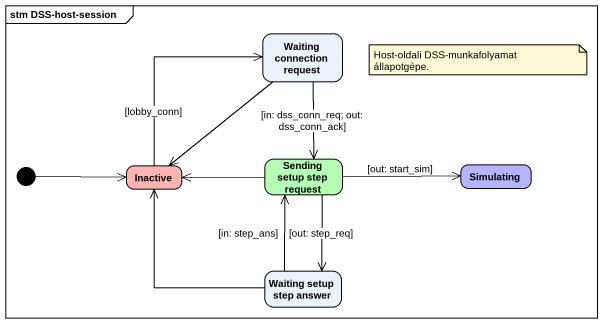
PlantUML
@startuml
mainframe stm DSS-host-session
hide empty description
state "Waiting connection request" as Waiting_connection_request
state Inactive #FFB4B4
state "Sending setup step request" as Sending_setup_step_request #B4FFB4
state Simulating #B4B4FF
state "Waiting setup step answer" as Waiting_setup_step_answer
[*] -right-> Inactive
Waiting_connection_request --> Inactive
Waiting_connection_request --> Sending_setup_step_request : [in: dss_conn_req; out: dss_conn_ack]
Inactive -up-> Waiting_connection_request : [lobby_conn]
Sending_setup_step_request -left-> Inactive
Sending_setup_step_request -right-> Simulating : [out: start_sim]
Sending_setup_step_request --> Waiting_setup_step_answer : [out: step_req]
Waiting_setup_step_answer -up-> Inactive
Waiting_setup_step_answer -up-> Sending_setup_step_request : [in: step_ans]
note as N1
  Host-oldali DSS-munkafolyamat állapotgépe.
end note
@enduml
